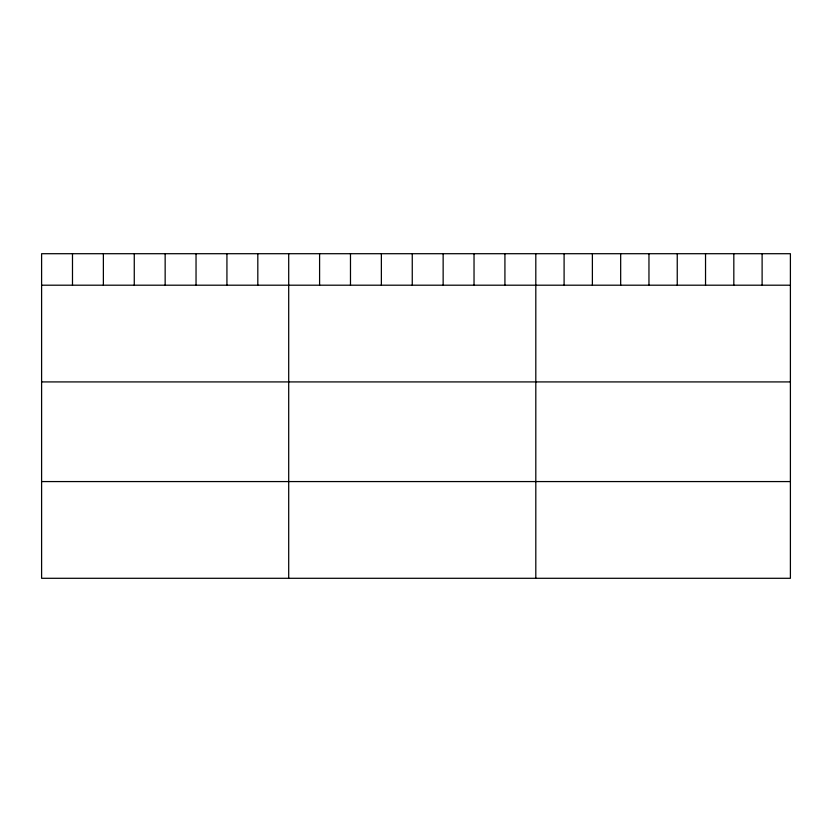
<?xml version="1.0" encoding="UTF-8"?>
<svg xmlns="http://www.w3.org/2000/svg" width="832" height="832" viewBox="0 0 832 832"><rect width="100%" height="100%" fill="white"/><g stroke="black" fill="none" stroke-linecap="round" stroke-linejoin="round"><path stroke-width="1.25" d="M790.4 285.199L790.4 578.292L41.6 578.292L41.6 253.708L790.4 253.708L790.4 285.199L41.6 285.199M41.6 381.919L790.4 381.919M41.6 481.572L790.4 481.572M762.112 253.708L762.112 285.199M733.824 253.708L733.824 285.199M705.536 253.708L705.536 285.199M677.248 253.708L677.248 285.199M648.96 253.708L648.96 285.199M620.672 253.708L620.672 285.199M592.384 253.708L592.384 285.199M564.096 253.708L564.096 285.199M535.808 253.708L535.808 578.292M504.92 253.708L504.92 285.199M474.032 253.708L474.032 285.199M443.144 253.708L443.144 285.199M412.256 253.708L412.256 285.199M381.368 253.708L381.368 285.199M350.48 253.708L350.48 285.199M319.592 253.708L319.592 285.199M288.704 253.708L288.704 578.292M257.816 253.708L257.816 285.199M226.928 253.708L226.928 285.199M196.04 253.708L196.04 285.199M165.152 253.708L165.152 285.199M134.264 253.708L134.264 285.199M103.376 253.708L103.376 285.199M72.488 253.708L72.488 285.199"/></g></svg>
